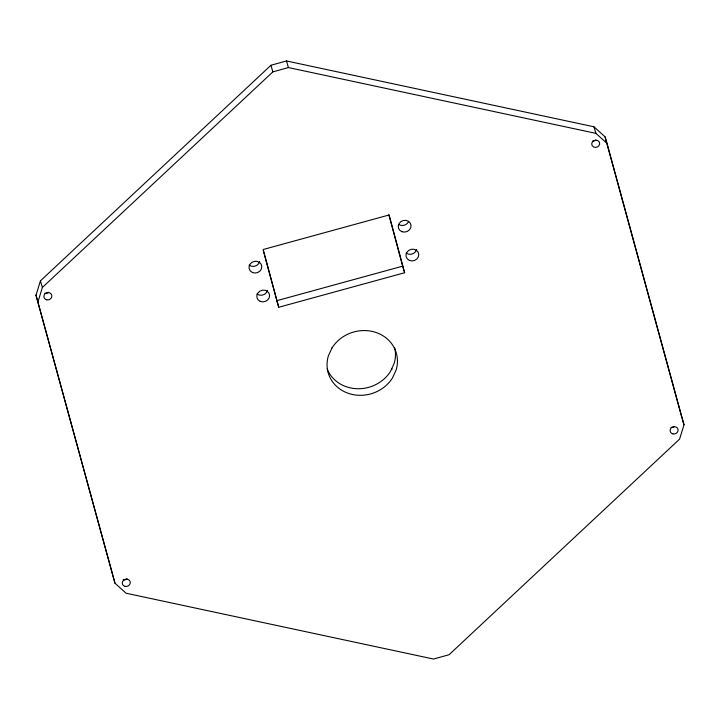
<?xml version="1.0" encoding="UTF-8"?>
<svg xmlns="http://www.w3.org/2000/svg" width="720" height="720" viewBox="0 0 720 720"><rect width="100%" height="100%" fill="white"/><g stroke="black" fill="none" stroke-linecap="round" stroke-linejoin="round"><path stroke-width="1.08" d="M36 295.209L40.428 280.863L270.918 65.277L286.452 60.957L593.937 126.783L605.034 136.809L607.005 143.379L684 424.791L679.572 439.137L449.082 654.723L433.548 659.043L126.063 593.217L114.966 583.191L36 295.209L114.966 583.191M37.971 301.779L42.399 287.433L272.889 71.856L288.432 67.563L595.908 133.362L607.005 143.379M276.741 300.708L402.66 266.157L404.631 272.736L278.712 307.278L263.232 250.434M391.644 368.928L392.157 369.135M682.308 419.157L684 424.791M593.937 126.783L595.908 133.362M286.452 60.957L288.432 67.563M270.918 65.277L272.889 71.856M40.428 280.863L42.399 287.433M605.034 136.809L682.029 418.221M404.631 272.736L389.106 214.974L263.187 249.516L278.712 307.278M388.863 214.812L402.66 266.157M408.582 221.589A6.444 5.832 -16.7 0 1 398.772 224.496M267.471 290.385A6.444 5.832 -16.7 0 1 256.896 293.976M416.646 249.417A6.444 5.832 -16.7 0 1 406.08 253.017M259.677 261.522A6.444 5.832 -16.7 0 1 249.111 265.122M48.663 292.194A4.032 3.645 -16.7 0 1 44.775 293.265M595.989 140.094A4.032 3.645 -16.7 0 1 593.001 140.841M674.046 426.87A4.032 3.645 -16.7 0 1 671.004 427.329M127.071 578.754A4.032 3.645 -16.7 0 1 123.183 579.825M394.659 347.697A35.469 32.094 -16.7 0 1 394.155 363.438L390.519 371.376A35.469 32.094 -16.7 0 1 356.922 388.719A35.469 32.094 -16.7 0 1 327.168 369.009M332.01 347.922L328.374 355.86A35.469 32.094 -16.7 0 0 348.345 393.345A35.469 32.094 -16.7 0 0 392.49 377.946L396.126 370.008A35.469 32.094 -16.7 0 0 376.164 332.532A35.469 32.094 -16.7 0 0 332.01 347.922M593.424 140.85L592.65 141.534A4.032 3.645 -16.7 0 0 597.96 146.673L598.734 145.989A4.032 3.645 -16.7 0 0 593.424 140.85M260.244 301.365A6.444 5.832 -16.7 0 0 269.595 295.416A6.444 5.832 -16.7 0 0 259.758 291.213A6.444 5.832 -16.7 0 0 260.244 301.365M402.192 231.768A6.444 5.832 -16.7 0 0 410.994 225.126A6.444 5.832 -16.7 0 0 400.752 221.742A6.444 5.832 -16.7 0 0 402.192 231.768M409.419 260.406A6.444 5.832 -16.7 0 0 418.77 254.457A6.444 5.832 -16.7 0 0 408.933 250.254A6.444 5.832 -16.7 0 0 409.419 260.406M252.45 272.502A6.444 5.832 -16.7 0 0 261.801 266.562A6.444 5.832 -16.7 0 0 251.964 262.359A6.444 5.832 -16.7 0 0 252.45 272.502M672.975 433.899A4.032 3.645 -16.7 0 0 677.988 429.255A4.032 3.645 -16.7 0 0 671.337 427.806A4.032 3.645 -16.7 0 0 672.975 433.899M46.755 299.835A4.032 3.645 -16.7 0 0 51.759 295.191A4.032 3.645 -16.7 0 0 45.108 293.742A4.032 3.645 -16.7 0 0 46.755 299.835M125.154 586.395A4.032 3.645 -16.7 0 0 130.167 581.751A4.032 3.645 -16.7 0 0 123.516 580.293A4.032 3.645 -16.7 0 0 125.154 586.395"/></g></svg>
